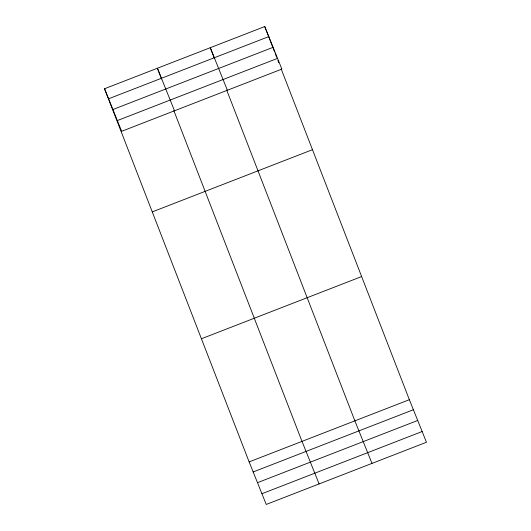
<?xml version="1.0" encoding="UTF-8"?>
<svg xmlns="http://www.w3.org/2000/svg" width="531" height="531" viewBox="0 0 531 531"><rect width="100%" height="100%" fill="white"/><g stroke="black" fill="none" stroke-linecap="round" stroke-linejoin="round"><path stroke-width="0.8" d="M104.541 88.75L264.757 26.55L281.861 69.096L121.645 131.303L104.541 88.75L249.139 461.904L266.243 504.45L426.459 442.25L409.355 399.697L281.164 68.877M108.576 98.799L268.799 36.593M112.891 109.525L273.107 47.319M117.331 120.577L277.554 58.37M152.258 211.896L312.474 149.689M201.422 338.765L361.638 276.558M249.139 461.904L409.355 399.697M253.174 471.946L413.397 409.74M257.489 482.672L417.705 420.466M261.929 493.724L422.152 431.517M227.387 90.243L210.283 47.697L214.458 58.476M371.985 463.397L354.881 420.851L226.691 90.031M174.513 110.773L157.415 68.227L161.59 79M319.111 483.92L302.006 441.374L173.816 110.554M264.757 26.55L274.6 51.945M275.197 53.485L276.691 57.335M277.879 60.415L278.775 62.724"/></g></svg>
